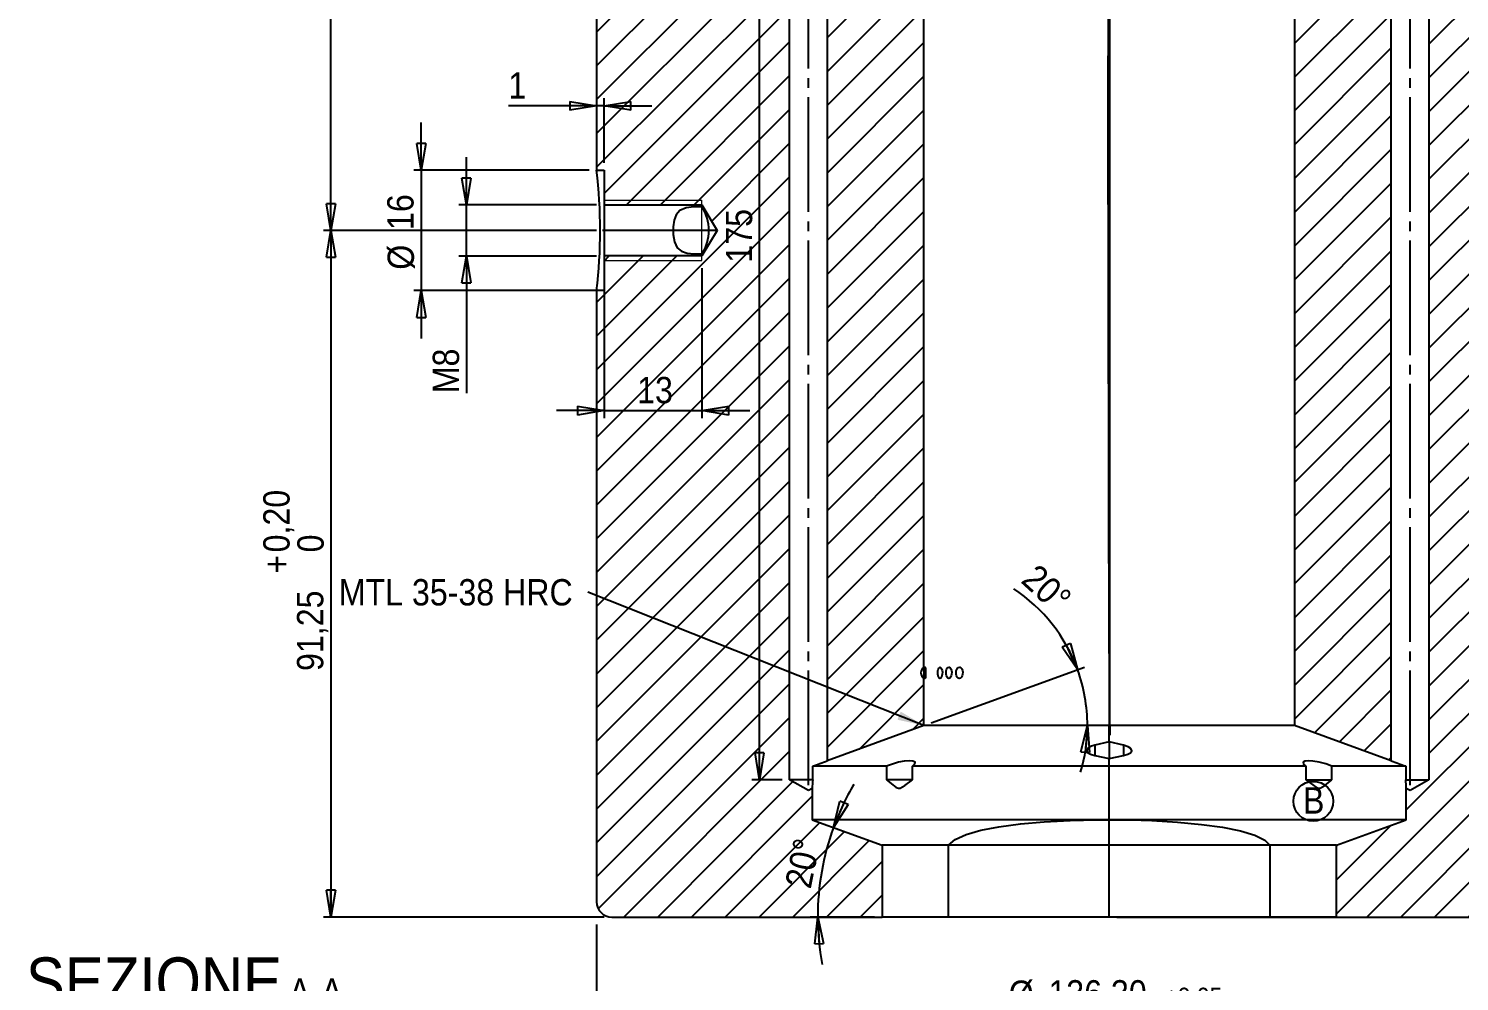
# Model space of a CAD drawing. Header units: millimetres. Extents: x 10 to 831, y 2 to 594.
# Drawn here: x 502.9 to 693.2, y 340 to 466.7 of the extents above; entities that cross this region are included whole.
import ezdxf

# ---------------------------------------------------------------- set-up
doc = ezdxf.new("R2010")
doc.units = ezdxf.units.MM
doc.header["$PDSIZE"] = -1
doc.linetypes.add('SLD-Centro', pattern=[19.05, 15.24, -1.27, 1.27, -1.27])
doc.linetypes.add('SLD-Solido', pattern=[0])
for name, color, linetype in [('A', 1, 'SLD-Centro'), ('Q', 2, 'SLD-Solido'), ('S', 4, 'SLD-Solido')]:
    doc.layers.add(name, color=color, linetype=linetype)
doc.layers.add('D', color=3, linetype='SLD-Solido', lineweight=25)
doc.styles.add('SLDTEXTSTYLE0', font='GOTHIC.TTF', dxfattribs={"width": 0.913})
doc.styles.get("Standard").update_dxf_attribs({"font": 'GOTHIC.TTF'})
doc.dimstyles.new('SLDDIMSTYLE1', dxfattribs={"dimtxt": 3.5, "dimasz": 3.556, "dimexe": 0, "dimexo": 0.0625, "dimgap": 0.875, "dimtad": 1, "dimrnd": 1e-09, "dimzin": 12, "dimdsep": 46, "dimtxsty": 'SLDTEXTSTYLE0', "dimblk1": 'CLOSED', "dimblk2": 'CLOSED', "dimsah": 1, "dimcen": 0.09, "dimadec": 0, "dimazin": 3, "dimtfac": 1, "dimtofl": 0, "dimtmove": 0, "dimatfit": 3, "dimldrblk": 'CLOSED', "dimfxl": 0, "dimfrac": 2, "dimtolj": 1, "dimtzin": 12, "dimarcsym": 0})
doc.dimstyles.new('SLDDIMSTYLE11', dxfattribs={"dimtxt": 3.5, "dimasz": 3.556, "dimexe": 0, "dimexo": 0.0625, "dimgap": 0.875, "dimtad": 1, "dimdec": 4, "dimzin": 12, "dimdsep": 46, "dimtxsty": 'SLDTEXTSTYLE0', "dimblk1": 'CLOSED', "dimblk2": 'CLOSED', "dimsah": 1, "dimcen": 0.09, "dimazin": 3, "dimtfac": 1, "dimtofl": 0, "dimtmove": 0, "dimatfit": 3, "dimldrblk": 'CLOSED', "dimfxl": 0, "dimfrac": 2, "dimtolj": 1, "dimtzin": 12, "dimarcsym": 0})
doc.dimstyles.new('SLDDIMSTYLE15', dxfattribs={"dimtxt": 3.5, "dimasz": 3.556, "dimexe": 0, "dimexo": 0.0625, "dimgap": 0.875, "dimtad": 1, "dimrnd": 1e-09, "dimzin": 12, "dimdsep": 46, "dimtxsty": 'SLDTEXTSTYLE0', "dimblk1": 'CLOSED', "dimblk2": 'CLOSED', "dimsah": 1, "dimcen": 0.09, "dimadec": 0, "dimazin": 3, "dimtol": 1, "dimtp": 0.2, "dimtfac": 1, "dimtofl": 0, "dimtmove": 0, "dimatfit": 3, "dimldrblk": 'CLOSED', "dimfxl": 0, "dimfrac": 2, "dimtolj": 1, "dimarcsym": 0})
doc.dimstyles.new('SLDDIMSTYLE17', dxfattribs={"dimtxt": 3.5, "dimasz": 3.556, "dimexe": 0, "dimexo": 0.0625, "dimgap": 0.875, "dimtad": 1, "dimrnd": 1e-09, "dimzin": 12, "dimdsep": 46, "dimtxsty": 'SLDTEXTSTYLE0', "dimblk1": 'CLOSED', "dimblk2": 'CLOSED', "dimsah": 1, "dimcen": 0.09, "dimadec": 0, "dimazin": 3, "dimtol": 1, "dimtp": 0.05, "dimtm": 0.05, "dimtfac": 1, "dimtofl": 0, "dimtmove": 0, "dimatfit": 3, "dimldrblk": 'CLOSED', "dimfxl": 0, "dimfrac": 2, "dimtolj": 1, "dimarcsym": 0})
doc.dimstyles.new('SLDDIMSTYLE20', dxfattribs={"dimtxt": 0.18, "dimasz": 3.556, "dimexe": 0, "dimexo": 0.0625, "dimgap": 0, "dimtad": 0, "dimtih": 1, "dimtoh": 1, "dimdec": 0, "dimrnd": 1e-09, "dimzin": 0, "dimdsep": 46, "dimtxsty": 'Standard', "dimsah": 1, "dimcen": 0.09, "dimadec": 0, "dimazin": 0, "dimtfac": 3.556, "dimtdec": 0, "dimtofl": 0, "dimtmove": 0, "dimatfit": 3, "dimfxl": 0, "dimfrac": 2, "dimtolj": 1, "dimtzin": 0, "dimarcsym": 0})
doc.dimstyles.new('SLDDIMSTYLE4', dxfattribs={"dimtxt": 3.5, "dimasz": 3.556, "dimexe": 0, "dimexo": 0.0625, "dimgap": 0.875, "dimtad": 1, "dimrnd": 1e-09, "dimzin": 12, "dimdsep": 46, "dimtxsty": 'SLDTEXTSTYLE0', "dimblk1": 'CLOSED', "dimblk2": 'CLOSED', "dimsah": 1, "dimcen": 0.09, "dimadec": 0, "dimazin": 3, "dimtfac": 1, "dimtmove": 0, "dimatfit": 0, "dimldrblk": 'CLOSED', "dimfxl": 0, "dimfrac": 2, "dimtolj": 1, "dimtzin": 12, "dimarcsym": 0})

# ---------------------------------------------------------------- blocks, each defined once
blk = doc.blocks.new('SW_NOTE_0')
at = {"color": 0}
blk.add_circle((1.26, 2.61), 2.64, dxfattribs=at)
at = {"color": 0, "insert": (1.31, 4.47), "char_height": 3.5, "attachment_point": 2, "style": 'SLDTEXTSTYLE0'}
blk.add_mtext('B', dxfattribs=at)
blk = doc.blocks.new('_CLOSED')
at = {"color": 0, "linetype": 'ByBlock', "lineweight": -2}
for p, q in [((-1, 0.166667), (0, 0)), ((-1, 0.166667), (-1, -0.166667)), ((0, 0), (-1, -0.166667)), ((0, 0), (-1, 0))]:
    blk.add_line(p, q, dxfattribs=at)
blk = doc.blocks.new('_D_32')
at = {"layer": 'Q'}
for p, q in [((568, 506.34), (542.13, 506.34)), ((543.13, 439.84), (543.13, 506.34)), ((578.45, 439.84), (542.13, 439.84))]:
    blk.add_line(p, q, dxfattribs=at)
at = {"layer": 'Q', "xscale": 3.556, "yscale": 3.556}
for p, rotation in [((543.13, 506.34), 90.0000000000004), ((543.13, 439.84), 270.0000000000004)]:
    blk.add_blockref('_CLOSED', p, dxfattribs=dict(at, rotation=rotation))
at = {"layer": 'Q', "insert": (538.66, 468.68), "char_height": 3.5, "attachment_point": 1, "rotation": 90, "style": 'SLDTEXTSTYLE0'}
blk.add_mtext('66,50', dxfattribs=at)
blk = doc.blocks.new('_D_33')
at = {"layer": 'Q'}
for p, q in [((578.45, 439.84), (542.13, 439.84)), ((543.13, 439.84), (543.13, 348.59)), ((579.45, 348.59), (542.13, 348.59))]:
    blk.add_line(p, q, dxfattribs=at)
at = {"layer": 'Q', "xscale": 3.556, "yscale": 3.556}
for p, rotation in [((543.13, 439.84), 90.00000000000058), ((543.13, 348.59), 270.0000000000006)]:
    blk.add_blockref('_CLOSED', p, dxfattribs=dict(at, rotation=rotation))
at = {"layer": 'Q', "char_height": 3.5, "attachment_point": 1, "rotation": 90, "style": 'SLDTEXTSTYLE0'}
for s, insert in [('0,20', (534.13, 397.05)), ('0', (538.66, 397.05)), ('+', (534.13, 394.22)), ('91,25', (538.61, 381.29))]:
    blk.add_mtext(s, dxfattribs=dict(at, insert=insert))
blk = doc.blocks.new('_D_39')
at = {"layer": 'Q'}
blk.add_line((615.4, 348.59), (606.86, 348.59), dxfattribs=at)
for start, end in [(149.5732, 160), (160, 180), (180, 190.4268)]:
    blk.add_arc((642.64, 348.59), 34.79, start, end, dxfattribs=at)
at = {"layer": 'Q', "xscale": 3.556, "yscale": 3.556}
for p, rotation in [((609.96, 360.49, 34.17), 247.0816209510457), ((607.86, 348.59, 34.17), 92.91837904895506)]:
    blk.add_blockref('_CLOSED', p, dxfattribs=dict(at, rotation=rotation))
at = {"layer": 'Q', "insert": (603.47, 352.91), "char_height": 3.5, "attachment_point": 1, "rotation": 78.5908, "style": 'SLDTEXTSTYLE0'}
blk.add_mtext('20°', dxfattribs=at)
blk = doc.blocks.new('_D_43')
at = {"layer": 'Q'}
for p, q in [((578.45, 347.59), (578.45, 334.68)), ((714.75, 347.59), (714.75, 334.68)), ((714.75, 335.68), (578.45, 335.68))]:
    blk.add_line(p, q, dxfattribs=at)
at = {"layer": 'Q', "xscale": 3.556, "yscale": 3.556, "rotation": 180.0000000000006}
blk.add_blockref('_CLOSED', (578.45, 335.68, 34.37), dxfattribs=at)
at = {"layer": 'Q', "xscale": 3.556, "yscale": 3.556}
blk.add_blockref('_CLOSED', (714.75, 335.68, 34.37), dxfattribs=at)
at = {"layer": 'Q', "attachment_point": 1, "style": 'SLDTEXTSTYLE0'}
for s, insert, char_height in [('%%c', (633.24, 340.15), 3.5), ('136,30', (638.52, 340.2), 3.5), ('±0,05', (654.03, 339.2), 2.5)]:
    blk.add_mtext(s, dxfattribs=dict(at, insert=insert, char_height=char_height))
blk = doc.blocks.new('_D_44')
at = {"layer": 'Q'}
for p, q in [((647.6, 541.84), (791.81, 541.84)), ((790.81, 541.84), (790.81, 348.59)), ((647.6, 348.59), (791.81, 348.59))]:
    blk.add_line(p, q, dxfattribs=at)
at = {"layer": 'Q', "xscale": 3.556, "yscale": 3.556}
for p, rotation in [((790.81, 541.84, 34.17), 90.0000000000006), ((790.81, 348.59, 34.17), 270.0000000000006)]:
    blk.add_blockref('_CLOSED', p, dxfattribs=dict(at, rotation=rotation))
at = {"layer": 'Q', "insert": (786.34, 437.75), "char_height": 3.5, "attachment_point": 1, "rotation": 90, "style": 'SLDTEXTSTYLE0'}
blk.add_mtext('193,25', dxfattribs=at)
blk = doc.blocks.new('_D_45')
at = {"layer": 'Q'}
for p, q in [((725.19, 506.34), (768.79, 506.34)), ((767.81, 506.34), (767.81, 348.59)), ((647.6, 348.59), (768.81, 348.59))]:
    blk.add_line(p, q, dxfattribs=at)
at = {"layer": 'Q', "xscale": 3.556, "yscale": 3.556}
for p, rotation in [((767.81, 506.34, 34.17), 90.0000000000006), ((767.81, 348.59, 34.17), 270.0000000000006)]:
    blk.add_blockref('_CLOSED', p, dxfattribs=dict(at, rotation=rotation))
at = {"layer": 'Q', "insert": (763.34, 421.38), "char_height": 3.5, "attachment_point": 1, "rotation": 90, "style": 'SLDTEXTSTYLE0'}
blk.add_mtext('157,75', dxfattribs=at)
blk = doc.blocks.new('_D_46')
at = {"layer": 'Q'}
blk.add_line((622.91, 374.39), (643.33, 381.82), dxfattribs=at)
for start, end in [(20, 56.6739), (0, 20), (343.3894, 0)]:
    blk.add_arc((621.97, 374.04), 21.73, start, end, dxfattribs=at)
at = {"layer": 'Q', "xscale": 3.556, "yscale": 3.556}
for p, rotation in [((642.39, 381.48, 34.17), 294.6467215581741), ((643.7, 374.04, 34.17), 85.35327844182622)]:
    blk.add_blockref('_CLOSED', p, dxfattribs=dict(at, rotation=rotation))
at = {"layer": 'Q', "insert": (637.09, 395.73), "char_height": 3.5, "attachment_point": 1, "rotation": 317.4743, "style": 'SLDTEXTSTYLE0'}
blk.add_mtext('20°', dxfattribs=at)
blk = doc.blocks.new('_D_47')
at = {"layer": 'Q'}
for p, q in [((606.6, 542.84), (606.6, 566.42)), ((606.6, 565.42), (646.6, 565.42)), ((646.6, 427.8), (646.6, 566.42))]:
    blk.add_line(p, q, dxfattribs=at)
at = {"layer": 'Q', "xscale": 3.556, "yscale": 3.556, "rotation": 180.0000000000006}
blk.add_blockref('_CLOSED', (606.6, 565.42, 34.17), dxfattribs=at)
at = {"layer": 'Q', "xscale": 3.556, "yscale": 3.556}
blk.add_blockref('_CLOSED', (646.6, 565.42, 34.17), dxfattribs=at)
at = {"layer": 'Q', "insert": (626.96, 569.89), "char_height": 3.5, "attachment_point": 1, "style": 'SLDTEXTSTYLE0'}
blk.add_mtext('40', dxfattribs=at)
blk = doc.blocks.new('_D_54')
at = {"layer": 'Q'}
for p, q in [((555.13, 447.84), (555.13, 454.19)), ((577.45, 447.84), (554.13, 447.84)), ((555.13, 447.84), (555.13, 431.84)), ((578.45, 431.84), (554.13, 431.84)), ((555.13, 431.84), (555.13, 425.49))]:
    blk.add_line(p, q, dxfattribs=at)
at = {"layer": 'Q', "xscale": 3.556, "yscale": 3.556}
for p, rotation in [((555.13, 447.84, 34.27), 270.0000000000006), ((555.13, 431.84, 34.27), 90.0000000000006)]:
    blk.add_blockref('_CLOSED', p, dxfattribs=dict(at, rotation=rotation))
at = {"layer": 'Q', "char_height": 3.5, "attachment_point": 1, "rotation": 90, "style": 'SLDTEXTSTYLE0'}
for s, insert in [('16', (550.61, 439.9)), ('%%c', (550.66, 434.62))]:
    blk.add_mtext(s, dxfattribs=dict(at, insert=insert))
blk = doc.blocks.new('_D_55')
at = {"layer": 'Q'}
for p, q in [((561.13, 443.24), (561.13, 449.59)), ((578.45, 443.24), (560.13, 443.24)), ((561.13, 436.44), (561.13, 443.24)), ((578.45, 436.44), (560.13, 436.44)), ((561.13, 436.44), (561.13, 418.2))]:
    blk.add_line(p, q, dxfattribs=at)
at = {"layer": 'Q', "xscale": 3.556, "yscale": 3.556}
for p, rotation in [((561.13, 443.24, 34.27), 270.0000000000006), ((561.13, 436.44, 34.27), 90.0000000000006)]:
    blk.add_blockref('_CLOSED', p, dxfattribs=dict(at, rotation=rotation))
at = {"layer": 'Q', "insert": (556.66, 418.2), "char_height": 3.5, "attachment_point": 1, "rotation": 90, "style": 'SLDTEXTSTYLE0'}
blk.add_mtext('M8', dxfattribs=at)
blk = doc.blocks.new('_D_56')
at = {"layer": 'Q'}
for p, q in [((579.45, 448.84), (579.45, 457.4)), ((578.45, 456.4), (566.72, 456.4)), ((579.45, 456.4), (578.45, 456.4)), ((579.45, 456.4), (585.8, 456.4))]:
    blk.add_line(p, q, dxfattribs=at)
at = {"layer": 'Q', "xscale": 3.556, "yscale": 3.556}
blk.add_blockref('_CLOSED', (578.45, 456.4, 34.27), dxfattribs=at)
at = {"layer": 'Q', "xscale": 3.556, "yscale": 3.556, "rotation": 180.0000000000006}
blk.add_blockref('_CLOSED', (579.45, 456.4, 34.27), dxfattribs=at)
at = {"layer": 'Q', "insert": (566.72, 460.87), "char_height": 3.5, "attachment_point": 1, "style": 'SLDTEXTSTYLE0'}
blk.add_mtext('1', dxfattribs=at)
blk = doc.blocks.new('_D_57')
at = {"layer": 'Q'}
for p, q in [((579.45, 434.84), (579.45, 414.9)), ((592.45, 434.84), (592.45, 414.9)), ((579.45, 415.9), (573.1, 415.9)), ((579.45, 415.9), (592.45, 415.9)), ((592.45, 415.9), (598.8, 415.9))]:
    blk.add_line(p, q, dxfattribs=at)
at = {"layer": 'Q', "xscale": 3.556, "yscale": 3.556}
blk.add_blockref('_CLOSED', (579.45, 415.9, 34.27), dxfattribs=at)
at = {"layer": 'Q', "xscale": 3.556, "yscale": 3.556, "rotation": 180.0000000000006}
blk.add_blockref('_CLOSED', (592.45, 415.9, 34.27), dxfattribs=at)
at = {"layer": 'Q', "insert": (583.84, 420.37), "char_height": 3.5, "attachment_point": 1, "style": 'SLDTEXTSTYLE0'}
blk.add_mtext('13', dxfattribs=at)
blk = doc.blocks.new('_D_61')
at = {"layer": 'Q'}
for p, q in [((590.98, 541.84), (601.1, 541.84)), ((600.1, 366.84), (600.1, 541.84)), ((603.1, 366.84), (599.1, 366.84))]:
    blk.add_line(p, q, dxfattribs=at)
at = {"layer": 'Q', "xscale": 3.556, "yscale": 3.556}
for p, rotation in [((600.1, 541.84, 34.27), 90.0000000000006), ((600.1, 366.84, 34.27), 270.0000000000006)]:
    blk.add_blockref('_CLOSED', p, dxfattribs=dict(at, rotation=rotation))
at = {"layer": 'Q', "insert": (595.63, 435.56), "char_height": 3.5, "attachment_point": 1, "rotation": 90, "style": 'SLDTEXTSTYLE0'}
blk.add_mtext('175', dxfattribs=at)
blk = doc.blocks.new('SW_NOTE_14')
at = {"color": 0, "attachment_point": 2, "style": 'SLDTEXTSTYLE0'}
for s, insert, char_height in [('SEZIONE ', (17.66, 8.11), 6.35), ('A-A', (39.18, 5.31), 3.5), ('SCALA', (15.78, -2.9), 3.5), ('1 : 1', (30.51, -2.9), 3.5)]:
    blk.add_mtext(s, dxfattribs=dict(at, insert=insert, char_height=char_height))
blk = doc.blocks.new('SW_NOTE_20')
at = {"color": 0, "insert": (-33.11, 1.74), "char_height": 3.5, "attachment_point": 1, "style": 'SLDTEXTSTYLE0'}
blk.add_mtext('MTL 35-38 HRC', dxfattribs=at)

msp = doc.modelspace()

# ---------------------------------------------------------------- hatches: boundary and pattern name
at = {"layer": 'S'}
h = msp.add_hatch(dxfattribs=at)
h.set_pattern_fill('ANSI31', color=256, angle=3e-322, style=0)
edge = h.paths.add_edge_path(flags=0)
edge.add_line((579.45497, 436.44329), (579.45497, 431.84329))
edge.add_line((579.45497, 431.84329), (578.45497, 431.84329))
edge.add_line((578.45497, 431.84329), (578.45497, 350.59329))
edge.add_arc((580.45497, 350.59329), 2, 180, 270)
edge.add_line((580.45497, 348.59329), (616.40497, 348.59329))
edge.add_line((616.40497, 348.59329), (616.40497, 358.14329))
edge.add_line((616.40497, 358.14329), (607.10497, 361.52822))
edge.add_line((607.10497, 361.52822), (607.10497, 365.68859))
edge.add_line((607.10497, 365.68859), (606.60497, 365.39992))
edge.add_line((606.60497, 365.39992), (604.10497, 366.84329))
edge.add_line((604.10497, 366.84329), (604.10497, 533.84329))
edge.add_line((604.10497, 533.84329), (603.60497, 533.84329))
edge.add_line((603.60497, 533.84329), (603.60497, 541.84329))
edge.add_line((603.60497, 541.84329), (579.45497, 541.84329))
edge.add_arc((579.45497, 540.84329), 1, 90, 180)
edge.add_line((578.45497, 540.84329), (578.45497, 531.44329))
edge.add_line((578.45497, 531.44329), (578.45497, 506.34329))
edge.add_line((578.45497, 506.34329), (578.45497, 447.84329))
edge.add_line((578.45497, 447.84329), (579.45497, 447.84329))
edge.add_line((579.45497, 447.84329), (579.45497, 443.24329))
edge.add_line((579.45497, 443.24329), (592.45497, 443.24329))
edge.add_line((592.45497, 443.24329), (594.4979, 439.84329))
edge.add_line((594.4979, 439.84329), (592.45497, 436.44329))
edge.add_line((592.45497, 436.44329), (579.45497, 436.44329))
h = msp.add_hatch(dxfattribs=at)
h.set_pattern_fill('ANSI31', color=256, angle=3e-322, style=0)
edge = h.paths.add_edge_path(flags=0)
edge.add_arc((712.75497, 350.59329), 2, 270, 360)
edge.add_line((714.75497, 350.59329), (714.75497, 431.84329))
edge.add_line((714.75497, 431.84329), (713.75497, 431.84329))
edge.add_line((713.75497, 431.84329), (713.75497, 436.44329))
edge.add_line((713.75497, 436.44329), (700.75497, 436.44329))
edge.add_line((700.75497, 436.44329), (698.71205, 439.84329))
edge.add_line((698.71205, 439.84329), (700.75497, 443.24329))
edge.add_line((700.75497, 443.24329), (713.75497, 443.24329))
edge.add_line((713.75497, 443.24329), (713.75497, 447.84329))
edge.add_line((713.75497, 447.84329), (714.75497, 447.84329))
edge.add_line((714.75497, 447.84329), (714.75497, 506.34329))
edge.add_line((714.75497, 506.34329), (714.75497, 531.44329))
edge.add_line((714.75497, 531.44329), (714.75497, 540.84329))
edge.add_arc((713.75497, 540.84329), 1, 0, 90)
edge.add_line((713.75497, 541.84329), (689.60497, 541.84329))
edge.add_line((689.60497, 541.84329), (689.60497, 533.84329))
edge.add_line((689.60497, 533.84329), (689.10497, 533.84329))
edge.add_line((689.10497, 533.84329), (689.10497, 366.84329))
edge.add_line((689.10497, 366.84329), (686.60497, 365.39992))
edge.add_line((686.60497, 365.39992), (686.10497, 365.68859))
edge.add_line((686.10497, 365.68859), (686.10497, 361.52822))
edge.add_line((686.10497, 361.52822), (676.80497, 358.14329))
edge.add_line((676.80497, 358.14329), (676.80497, 348.59329))
edge.add_line((676.80497, 348.59329), (712.75497, 348.59329))
h = msp.add_hatch(dxfattribs=at)
h.set_pattern_fill('ANSI31', color=256, angle=3e-322, style=0)
edge = h.paths.add_edge_path(flags=0)
edge.add_line((623.3707, 513.57257), (615.05102, 517.64904))
edge.add_line((615.05102, 517.64904), (609.47021, 504.50146))
edge.add_line((609.47021, 504.50146), (609.10497, 504.45662))
edge.add_line((609.10497, 504.45662), (609.10497, 369.36082))
edge.add_line((609.10497, 369.36082), (621.96997, 374.04329))
edge.add_line((621.96997, 374.04329), (621.96997, 380.29329))
edge.add_arc((622.4731, 381.04329), 0.90313, 123.8550261, 236.1449739, ccw=False)
edge.add_line((621.96997, 381.79329), (621.96997, 507.24329))
edge.add_arc((636.96997, 507.24329), 15, 155.0421109, 180, ccw=False)
h = msp.add_hatch(dxfattribs=at)
h.set_pattern_fill('ANSI31', color=256, angle=3e-322, style=0)
edge = h.paths.add_edge_path(flags=0)
edge.add_line((684.10497, 504.45662), (683.73974, 504.50146))
edge.add_line((683.73974, 504.50146), (678.15892, 517.64904))
edge.add_line((678.15892, 517.64904), (669.83925, 513.57257))
edge.add_arc((656.23997, 507.24329), 15, 0, 24.9578891, ccw=False)
edge.add_line((671.23997, 507.24329), (671.23997, 374.04329))
edge.add_line((671.23997, 374.04329), (684.10497, 369.36082))
edge.add_line((684.10497, 369.36082), (684.10497, 504.45662))

# ---------------------------------------------------------------- linework, layer by layer
at = {"color": 7, "linetype": 'SLD-Solido', "lineweight": 18}
for p, q in [((579.45497, 443.84329), (592.45497, 443.84329)), ((592.45497, 435.84329), (592.45497, 443.84329)), ((579.45497, 435.84329), (592.45497, 435.84329))]:
    msp.add_line(p, q, dxfattribs=at)
at = {"color": 7, "linetype": 'Continuous', "lineweight": 0}
msp.add_point((579.45497, 439.84329), dxfattribs=at)
at = {"layer": 'A'}
for p, q in [((606.60497, 366.10205), (606.60497, 521.14995)), ((686.60497, 366.10205), (686.60497, 521.14995)), ((594.45497, 439.84329), (577.45497, 439.84329))]:
    msp.add_line(p, q, dxfattribs=at)
at = {"layer": 'D'}
for p, q in [((604.10497, 366.84329), (604.10497, 533.84329)), ((689.10497, 533.84329), (689.10497, 366.84329)), ((578.45497, 506.34329), (578.45497, 447.84329)), ((621.96997, 381.79329), (621.96997, 507.24329)), ((646.45497, 455.21829), (646.56393, 507.24329)), ((646.60497, 507.24329), (646.60497, 383.59329)), ((646.70497, 374.04329), (646.70497, 507.24329)), ((671.23997, 507.24329), (671.23997, 374.04329)), ((609.10497, 504.45662), (609.10497, 369.36082)), ((684.10497, 369.36082), (684.10497, 504.45662)), ((646.60497, 383.59329), (646.45497, 455.21829)), ((578.45497, 447.84329), (579.45497, 447.84329)), ((579.45497, 447.84329), (579.45497, 443.24329)), ((579.45497, 443.24329), (592.45497, 443.24329)), ((579.45497, 443.24329), (579.45497, 436.44329)), ((592.45497, 443.24329), (594.4979, 439.84329)), ((592.45497, 443.24329), (592.45497, 442.96262)), ((594.4979, 439.84329), (592.45497, 436.44329)), ((592.45497, 436.44329), (579.45497, 436.44329)), ((579.45497, 436.44329), (579.45497, 431.84329)), ((592.45497, 436.72397), (592.45497, 436.44329)), ((578.45497, 431.84329), (578.45497, 350.59329)), ((579.45497, 431.84329), (578.45497, 431.84329)), ((646.60497, 383.59329), (646.60497, 374.04329)), ((621.96997, 374.04329), (621.96997, 380.29329)), ((646.70497, 374.94329), (646.60497, 374.94329)), ((621.96997, 374.04329), (609.10497, 369.36082)), ((646.60497, 374.04329), (621.96997, 374.04329)), ((646.60497, 371.85947), (646.60497, 374.04329)), ((646.70497, 374.04329), (646.70497, 372.75947)), ((671.23997, 374.04329), (646.70497, 374.04329)), ((684.10497, 369.36082), (671.23997, 374.04329)), ((646.60497, 371.85947), (644.70305, 371.43908)), ((644.70305, 371.43908), (644.70305, 370.05681)), ((646.60497, 371.85947), (646.60497, 372.75947)), ((646.60497, 372.75947), (646.70497, 372.75947)), ((646.60497, 371.85947), (646.60497, 369.67565)), ((648.5069, 371.43908), (646.60497, 371.85947)), ((648.5069, 371.43908), (648.5069, 370.05681)), ((644.70305, 370.05681), (646.60497, 369.67565)), ((646.60497, 369.67565), (648.5069, 370.05681)), ((646.60497, 368.63287), (646.60497, 369.67565)), ((607.17997, 366.84329), (607.17997, 368.63287)), ((617.00691, 368.63287), (607.17997, 368.63287)), ((617.00691, 368.63287), (617.00691, 366.84329)), ((620.44766, 366.84329), (620.44766, 368.63287)), ((646.60497, 368.63287), (620.44766, 368.63287)), ((646.60497, 361.52822), (646.60497, 368.63287)), ((672.76228, 368.63287), (646.60497, 368.63287)), ((672.76228, 368.63287), (672.76228, 366.84329)), ((676.20303, 366.84329), (676.20303, 368.63287)), ((686.02997, 368.63287), (676.20303, 368.63287)), ((686.02997, 368.63287), (686.02997, 366.84329)), ((607.17997, 366.84329), (604.10497, 366.84329)), ((606.60497, 365.39992), (604.10497, 366.84329)), ((607.10497, 365.68859), (606.60497, 365.39992)), ((607.10497, 365.68859), (607.10497, 361.52822)), ((620.44766, 366.84329), (617.00691, 366.84329)), ((672.76228, 366.84329), (676.2088, 366.84329)), ((686.02997, 366.84329), (689.10497, 366.84329)), ((686.10497, 361.52822), (686.10497, 365.68859)), ((686.60497, 365.39992), (686.10497, 365.68859)), ((689.10497, 366.84329), (686.60497, 365.39992)), ((607.10497, 361.52822), (616.40497, 358.14329)), ((646.60497, 361.52822), (607.10497, 361.52822)), ((646.60497, 358.14329), (646.60497, 361.52822)), ((686.10497, 361.52822), (646.60497, 361.52822)), ((676.80497, 358.14329), (686.10497, 361.52822)), ((616.40497, 358.14329), (616.40497, 348.59329)), ((625.25035, 358.14329), (616.40497, 358.14329)), ((625.25035, 348.59329), (625.25035, 358.14329)), ((646.60497, 358.14329), (625.25035, 358.14329)), ((646.60497, 348.59329), (646.60497, 358.14329)), ((667.9596, 358.14329), (646.60497, 358.14329)), ((667.9596, 358.14329), (667.9596, 348.59329)), ((676.80497, 358.14329), (667.9596, 358.14329)), ((676.80497, 348.59329), (676.80497, 358.14329)), ((580.45497, 348.59329), (616.40497, 348.59329)), ((625.25035, 348.59329), (616.40497, 348.59329)), ((646.60497, 348.59329), (625.25035, 348.59329)), ((667.9596, 348.59329), (646.60497, 348.59329)), ((676.80497, 348.59329), (667.9596, 348.59329)), ((676.80497, 348.59329), (712.75497, 348.59329))]:
    msp.add_line(p, q, dxfattribs=at)
at = {"layer": 'D', "flags": 128}
for points in [[(592.45497, 442.96262), (591.38066, 442.97637), (590.35495, 442.83669), (589.52445, 442.48003), (589.01159, 441.91342), (588.73947, 441.19083), (588.6173, 440.30137), (588.62376, 439.28936), (588.78875, 438.30863), (589.16708, 437.54323), (589.74235, 437.07411), (590.48164, 436.82085), (591.40412, 436.70901), (592.45497, 436.72397)], [(622.03732, 381.04329), (622.04047, 381.28991), (622.04994, 381.50865), (622.06572, 381.67588), (622.08743, 381.77345), (622.11365, 381.78888), (622.14153, 381.71881), (622.16708, 381.57087), (622.18605, 381.36308), (622.19517, 381.12062), (622.193, 380.87126), (622.1801, 380.64183), (622.15874, 380.45641), (622.13233, 380.33531), (622.10477, 380.29329), (622.07963, 380.33685), (622.05952, 380.46188), (622.04573, 380.65338), (622.03854, 380.88792), (622.03732, 381.04329)], [(623.80225, 381.04329), (623.81823, 381.28991), (623.86464, 381.50865), (623.93728, 381.67588), (624.02991, 381.77345), (624.1333, 381.78888), (624.2357, 381.71881), (624.32422, 381.57087), (624.38726, 381.36308), (624.41685, 381.12062), (624.40983, 380.87126), (624.3677, 380.64183), (624.29581, 380.45641), (624.20265, 380.33531), (624.09915, 380.29329), (623.99747, 380.33685), (623.90934, 380.46188), (623.84429, 380.65338), (623.80848, 380.88792), (623.80225, 381.04329)], [(624.90169, 381.04329), (624.92166, 381.28991), (624.97953, 381.50865), (625.06982, 381.67588), (625.18439, 381.77345), (625.31161, 381.78888), (625.43695, 381.71881), (625.54482, 381.57087), (625.62139, 381.36308), (625.65725, 381.12062), (625.64875, 380.87126), (625.59765, 380.64183), (625.51025, 380.45641), (625.39657, 380.33531), (625.26967, 380.29329), (625.14433, 380.33685), (625.03513, 380.46188), (624.95417, 380.65338), (624.90947, 380.88792), (624.90169, 381.04329)], [(626.23891, 381.04329), (626.26265, 381.28991), (626.33136, 381.50865), (626.43829, 381.67588), (626.57355, 381.77345), (626.72321, 381.78888), (626.87013, 381.71881), (626.99617, 381.57087), (627.08541, 381.36308), (627.12715, 381.12062), (627.11726, 380.87126), (627.05776, 380.64183), (626.95581, 380.45641), (626.82285, 380.33531), (626.67393, 380.29329), (626.52632, 380.33685), (626.39725, 380.46188), (626.30127, 380.65338), (626.24817, 380.88792), (626.23891, 381.04329)], [(644.70305, 371.43908), (644.13005, 371.25166), (643.75545, 371.01343), (643.60573, 370.73986), (643.72549, 370.46256), (644.11447, 370.22346), (644.70305, 370.05681)], [(648.5069, 370.05681), (649.07481, 370.21512), (649.44903, 370.42907), (649.60325, 370.68743), (649.49786, 370.96803), (649.12238, 371.23182), (648.5069, 371.43908)], [(620.44766, 368.63287), (620.76906, 368.93037), (620.79126, 369.17474), (620.51194, 369.32223), (620.00455, 369.35977), (619.34907, 369.29824), (618.60006, 369.15055), (617.8047, 368.927), (617.00691, 368.63287)], [(676.20303, 368.63287), (675.39477, 368.93037), (674.5067, 369.17474), (673.68571, 369.32223), (673.04137, 369.35977), (672.61055, 369.29824), (672.4049, 369.15055), (672.44308, 368.927), (672.76228, 368.63287)], [(617.00691, 366.84329), (617.82774, 366.16312), (618.29281, 365.82762), (618.57134, 365.70077), (618.80337, 365.70738), (619.43097, 366.07803), (620.44766, 366.84329)], [(672.76228, 366.84329), (673.6627, 366.16312), (674.14896, 365.82762), (674.43239, 365.70077), (674.66421, 365.70738), (675.27244, 366.07803), (676.20303, 366.84329)], [(625.25035, 358.14329), (626.1013, 358.90308), (627.58099, 359.57281), (629.52655, 360.12017), (631.93713, 360.58094), (634.78888, 360.95624), (637.96795, 361.23869), (641.41433, 361.427), (645.00595, 361.5188), (646.60497, 361.52822)], [(646.60497, 361.52822), (649.45116, 361.49816), (652.24828, 361.40847), (655.68169, 361.20621), (658.85845, 360.90771), (661.67756, 360.51438), (664.06944, 360.02862), (665.9484, 359.45517), (667.27918, 358.79538), (667.9596, 358.14329)]]:
    msp.add_lwpolyline(points, dxfattribs=at)
at = {"layer": 'D'}
for centre, radius, start, end in [((510.60094, 439.84329), 68.32401, 353.2758614, 6.7241386), ((587.66841, 439.84329), 5.71326, 326.9083915, 33.0916085), ((622.4731, 381.04329), 0.90312, 123.8550261, 236.1449739), ((597.84114, 381.04329), 24.14049, 358.2196402, 1.7803598), ((566.1763, 479.97417), 118.65152, 290.2172458, 291.211067), ((727.02514, 479.95166), 118.62747, 248.7888322, 249.7828549), ((620.50482, 365.39803), 13.403, 173.8096958, 178.7578043), ((672.70483, 365.39801), 13.40329, 1.2422506, 6.1902493), ((580.45497, 350.59329), 2, 180, 270)]:
    msp.add_arc(centre, radius, start, end, dxfattribs=at)

# ---------------------------------------------------------------- block references
for name, p in [('SW_NOTE_20', (577.27548, 391.75962)), ('SW_NOTE_0', (672.47676, 361.36409)), ('SW_NOTE_14', (501.93345, 335.11556))]:
    msp.add_blockref(name, p)

# ---------------------------------------------------------------- dimensions: what is measured, and where the dimension line sits
at = {"layer": 'Q'}
for base, p1, p2, angle, dimstyle, picture, middle in [((646.60497, 568.19437), (606.60497, 541.84329), (646.60497, 426.79944), 0, 'SLDDIMSTYLE1', '_D_47', (629.54115, 568.19437)), ((600.0986, 541.84329), (604.10497, 366.84329), (589.97905, 541.84329), 90, 'SLDDIMSTYLE1', '_D_61', (600.0986, 439.44416)), ((788.02762, 348.59329), (646.60497, 541.84329), (646.60497, 348.59329), 90, 'SLDDIMSTYLE1', '_D_44', (788.02762, 444.85964)), ((543.12918, 506.34329), (579.45497, 439.84329), (568.99658, 506.34329), 90, 'SLDDIMSTYLE1', '_D_32', (543.12918, 474.49595)), ((767.81471, 348.59329), (578.45497, 506.34329), (646.60497, 348.59329), 90, 'SLDDIMSTYLE1', '_D_45', (767.81471, 428.49264)), ((543.12918, 348.59329), (579.45497, 439.84329), (580.45497, 348.59329), 90, 'SLDDIMSTYLE15', '_D_33', (543.12918, 393.69872))]:
    dim = msp.add_linear_dim(base=base, p1=p1, p2=p2, angle=angle, dimstyle=dimstyle, dxfattribs=at)
    dim.commit()
    dim.dimension.update_dxf_attribs({"geometry": picture, "text_midpoint": middle, "dimtype": 160})
for base, p1, p2, picture, middle in [((578.45497, 456.40233), (579.45497, 447.84329), (578.45497, 447.84329), '_D_56', (568.01426, 456.40233)), ((592.45497, 415.90418), (579.45497, 435.84329), (592.45497, 435.84329), '_D_57', (586.4293, 415.90418))]:
    dim = msp.add_linear_dim(base=base, p1=p1, p2=p2, dimstyle='SLDDIMSTYLE4', dxfattribs=at)
    dim.commit()
    dim.dimension.update_dxf_attribs({"geometry": picture, "text_midpoint": middle, "dimtype": 160})
for base, p1, p2, angle, text, dimstyle, picture, middle in [((555.12918, 431.84329), (578.45497, 447.84329), (579.45497, 431.84329), 90, '%%c<>', 'SLDDIMSTYLE4', '_D_54', (555.12918, 439.84329)), ((561.12918, 443.24329), (579.45497, 436.44329), (579.45497, 443.24329), 90, 'M8', 'SLDDIMSTYLE4', '_D_55', (561.12918, 421.63532)), ((578.45497, 338.48041), (714.75497, 348.59329), (578.45497, 348.59329), 0, '%%c<>', 'SLDDIMSTYLE17', '_D_43', (647.78481, 338.48041))]:
    dim = msp.add_linear_dim(base=base, p1=p1, p2=p2, angle=angle, text=text, dimstyle=dimstyle, dxfattribs=at)
    dim.commit()
    dim.dimension.update_dxf_attribs({"geometry": picture, "text_midpoint": middle, "dimtype": 160})
for base, line1, line2, picture, middle in [((643.37063, 377.8168), ((607.10497, 368.63287), (621.96997, 374.04329)), ((646.60497, 374.04329), (621.96997, 374.04329)), '_D_46', (636.65826, 390.05833)), ((608.38568, 354.63385), ((616.40497, 348.59329), (646.60497, 348.59329)), ((607.10497, 361.52822), (616.40497, 358.14329)), '_D_39', (608.54459, 355.47449))]:
    dim = msp.add_angular_dim_2l(base=base, line1=line1, line2=line2, dimstyle='SLDDIMSTYLE11', dxfattribs=at)
    dim.commit()
    dim.dimension.update_dxf_attribs({"geometry": picture, "text_midpoint": middle, "dimtype": 162})

# ---------------------------------------------------------------- leaders
msp.add_leader([(621.96997, 374.04329), (577.27548, 391.75962)], dimstyle='SLDDIMSTYLE20')

doc.saveas('drawing.dxf')
